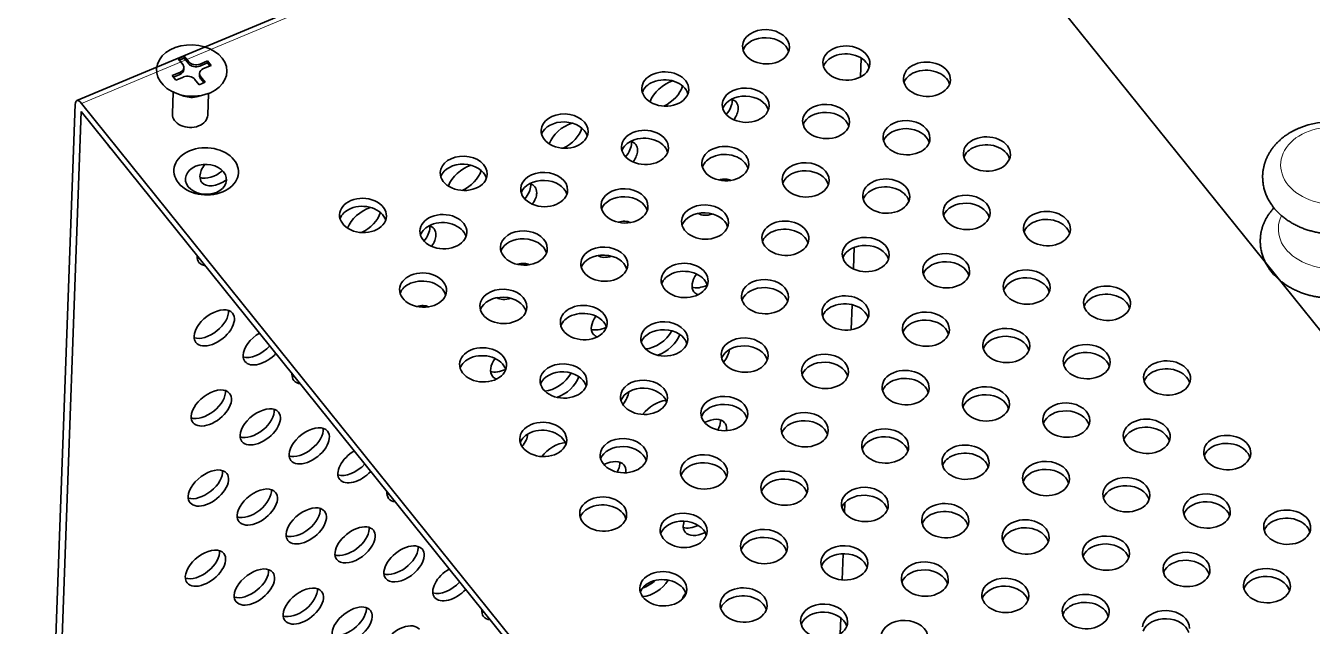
# Model space of a CAD drawing. Extents: x 23 to 417, y 3 to 294.
# Drawn here: x 331.34 to 353.27, y 132.03 to 142.27 of the extents above; entities that cross this region are included whole.
import ezdxf

# ---------------------------------------------------------------- set-up
doc = ezdxf.new("R2010")
doc.units = 0
doc.layers.get('0').update_dxf_attribs({"lineweight": 13})

# ---------------------------------------------------------------- blocks, each defined once
blk = doc.blocks.new('BLOCK4683')
at = {"color": 7, "lineweight": 35}
for p, q in [((-69.23, 88.45), (-1.91, 116.62)), ((88.59, 4.39), (-1.49, 116.38)), ((-69.36, 88.16), (-72.85, -7.4)), ((21.26, -23.78), (-68.82, 88.21)), ((-68.84, 87.53), (-72.34, -8.04)), ((21.24, -24.46), (-68.84, 87.53))]:
    blk.add_line(p, q, dxfattribs=at)
at = {"color": 7, "lineweight": 13}
blk.add_line((-68.82, 88.21), (-1.49, 116.38), dxfattribs=at)
at = {"color": 7, "lineweight": 35, "ltscale": 0.040296}
blk.add_line((-2.38, 92.07), (-2.44, 90.46), dxfattribs=at)
at = {"color": 7, "lineweight": 35, "ltscale": 0.045972}
blk.add_line((-2.97, 75.95), (-3.04, 74.11), dxfattribs=at)
at = {"color": 7, "lineweight": 35, "ltscale": 0.053218}
blk.add_line((-3.15, 71.05), (-3.23, 68.93), dxfattribs=at)
at = {"color": 7, "lineweight": 35, "ltscale": 0.021241}
blk.add_line((-3.77, 54.18), (-3.8, 53.33), dxfattribs=at)
at = {"color": 7, "lineweight": 35, "ltscale": 0.05575}
blk.add_line((-3.93, 49.83), (-4.01, 47.6), dxfattribs=at)
at = {"color": 7, "lineweight": 35, "ltscale": 0.035078}
blk.add_line((-4.13, 44.38), (-4.18, 42.98), dxfattribs=at)
at = {"color": 7, "lineweight": 35}
for centre, major_axis, ratio, start_param, end_param in [((-10.49, 93.04), (-2, 0.07), 0.730354, 3.141619, 6.283211), ((-10.52, 92.35), (-2, 0.07), 0.730354, 3.377737, 6.046737), ((-10.49, 93.04), (-2, 0.07), 0.730354, 0.000026, 2.13502), ((-10.49, 93.04), (-2, 0.07), 0.730354, 2.13502, 3.141619), ((-3.64, 91.65), (-2, 0.07), 0.730354, 5.276613, 6.283211), ((-3.66, 90.97), (-2, 0.07), 0.730354, 5.276613, 6.046737), ((-3.66, 90.97), (-2, 0.07), 0.730354, 3.377737, 5.276613), ((-3.64, 91.65), (-2, 0.07), 0.730354, 3.141619, 5.276613), ((-3.64, 91.65), (-2, 0.07), 0.730354, 0.000026, 3.141619), ((3.22, 90.27), (-2, 0.07), 0.730354, 5.276613, 6.283211), ((3.19, 89.58), (-2, 0.07), 0.730354, 3.377737, 5.276613), ((3.22, 90.27), (-2, 0.07), 0.730354, 3.141619, 5.276613), ((-19.08, 89.44), (-2, 0.07), 0.730354, 5.276613, 6.283211), ((-19.1, 88.76), (-2, 0.07), 0.730354, 5.276613, 6.046737), ((-18.74, 88.67), (-1.56, -1.25), 0.577196, 4.095265, 5.537234), ((-19.1, 88.76), (-2, 0.07), 0.730354, 3.377737, 5.276613), ((-19.08, 89.44), (-2, 0.07), 0.730354, 3.141619, 5.276613), ((3.22, 90.27), (-2, 0.07), 0.730354, 0.000026, 3.141619), ((3.19, 89.58), (-2, 0.07), 0.730354, 5.276613, 6.046737), ((-19.08, 89.44), (-2, 0.07), 0.730354, 0.000026, 3.141619), ((-19.26, 89.3), (-1.56, -1.25), 0.577196, 1.17021, 2.44893), ((-12.22, 88.06), (-2, 0.07), 0.730354, 3.141619, 6.283211), ((-12.25, 87.37), (-2, 0.07), 0.730354, 3.377737, 6.046737), ((-68.84, 87.53), (-0.386, 0.922), 0.365278, 0.000039, 0.668796), ((-68.84, 87.53), (-0.386, 0.922), 0.365278, 5.381185, 6.283224), ((-12.22, 88.06), (-2, 0.07), 0.730354, 0.000026, 2.13502), ((-15.09, 87.69), (-1.56, -1.25), 0.577196, 1.916315, 2.677834), ((-14.58, 87.05), (-1.56, -1.25), 0.577196, 3.141614, 3.565539), ((-15.09, 87.69), (-1.56, -1.25), 0.577196, 2.677834, 2.780461), ((-14.58, 87.05), (-1.56, -1.25), 0.577196, 2.03719, 2.677834), ((-14.58, 87.05), (-1.56, -1.25), 0.577196, 2.677834, 3.141614), ((-12.22, 88.06), (-2, 0.07), 0.730354, 2.13502, 3.141619), ((-5.37, 86.67), (-2, 0.07), 0.730354, 3.141619, 6.283211), ((-27.66, 85.85), (-2, 0.07), 0.730354, 3.141619, 6.283211), ((-27.69, 85.17), (-2, 0.07), 0.730354, 3.377737, 6.046737), ((-5.37, 86.67), (-2, 0.07), 0.730354, 0.000026, 2.13502), ((-5.4, 85.99), (-2, 0.07), 0.730354, 3.377737, 6.046737), ((1.48, 85.29), (-2, 0.07), 0.730354, 3.141619, 6.283211), ((-27.66, 85.85), (-2, 0.07), 0.730354, 0.000026, 2.13502), ((-27.33, 85.07), (-1.56, -1.25), 0.577196, 4.095265, 5.537234), ((-27.84, 85.71), (-1.56, -1.25), 0.577196, 1.17021, 2.44893), ((-27.66, 85.85), (-2, 0.07), 0.730354, 2.13502, 3.141619), ((-20.81, 84.46), (-2, 0.07), 0.730354, 5.276613, 6.283211), ((-20.81, 84.46), (-2, 0.07), 0.730354, 3.141619, 5.276613), ((-5.37, 86.67), (-2, 0.07), 0.730354, 2.13502, 3.141619), ((1.46, 84.6), (-2, 0.07), 0.730354, 3.377737, 6.046737), ((-65.11, 85.63), (-1.36, -1.1), 0.577196, 6.112128, 6.453941), ((-58.2, 82.42), (-2.75, 0.1), 0.730354, 5.276613, 11.559798), ((-20.81, 84.46), (-2, 0.07), 0.730354, 0.000026, 3.141619), ((-20.84, 83.78), (-2, 0.07), 0.730354, 5.276613, 6.046737), ((-23.67, 84.09), (-1.56, -1.25), 0.577196, 1.916315, 2.677834), ((-23.16, 83.46), (-1.56, -1.25), 0.577196, 3.141614, 3.565539), ((-23.67, 84.09), (-1.56, -1.25), 0.577196, 2.677834, 2.780461), ((-20.84, 83.78), (-2, 0.07), 0.730354, 3.377737, 5.276613), ((-23.16, 83.46), (-1.56, -1.25), 0.577196, 2.677834, 3.141614), ((-13.96, 83.08), (-2, 0.07), 0.730354, 3.141619, 5.276613), ((1.48, 85.29), (-2, 0.07), 0.730354, 0.000026, 2.13502), ((1.48, 85.29), (-2, 0.07), 0.730354, 2.13502, 3.141619), ((8.33, 83.9), (-2, 0.07), 0.730354, 5.276613, 6.283211), ((8.31, 83.22), (-2, 0.07), 0.730354, 5.276613, 6.046737), ((8.31, 83.22), (-2, 0.07), 0.730354, 3.377737, 5.276613), ((8.33, 83.9), (-2, 0.07), 0.730354, 3.141619, 5.276613), ((-36.25, 82.25), (-2, 0.07), 0.730354, 3.141619, 6.283211), ((-23.16, 83.46), (-1.56, -1.25), 0.577196, 2.03719, 2.677834), ((-13.96, 83.08), (-2, 0.07), 0.730354, 5.276613, 6.283211), ((-13.98, 82.4), (-2, 0.07), 0.730354, 5.276613, 6.046737), ((-13.98, 82.4), (-2, 0.07), 0.730354, 3.377737, 5.276613), ((8.33, 83.9), (-2, 0.07), 0.730354, 0.000026, 3.141619), ((-58.22, 81.74), (-1.75, 0.06), 0.730354, 5.276613, 11.559798), ((-57.01, 82.73), (-1.56, -1.25), 0.577196, 5.147773, 5.819427), ((-57.52, 83.37), (-1.56, -1.25), 0.577196, 0.36124, 1.567415), ((-36.25, 82.25), (-2, 0.07), 0.730354, 0.000026, 2.13502), ((-36.28, 81.57), (-2, 0.07), 0.730354, 3.377737, 6.046737), ((-35.92, 81.48), (-1.56, -1.25), 0.577196, 4.095265, 5.537234), ((-36.43, 82.11), (-1.56, -1.25), 0.577196, 1.17021, 2.44893), ((-29.4, 80.87), (-2, 0.07), 0.730354, 3.141619, 6.283211), ((-13.96, 83.08), (-2, 0.07), 0.730354, 0.000026, 3.141619), ((-7.11, 81.69), (-2, 0.07), 0.730354, 3.141619, 6.283211), ((-7.13, 81.01), (-2, 0.07), 0.730354, 3.377737, 6.046737), ((-57.01, 82.73), (-1.56, -1.25), 0.577196, 5.819427, 6.283207), ((-57.01, 82.73), (-1.56, -1.25), 0.577196, 0.000021, 1.453438), ((-36.25, 82.25), (-2, 0.07), 0.730354, 2.13502, 3.141619), ((-29.42, 80.19), (-2, 0.07), 0.730354, 3.377737, 6.046737), ((-32.26, 80.5), (-1.56, -1.25), 0.577196, 1.916315, 2.677834), ((-31.75, 79.86), (-1.56, -1.25), 0.577196, 3.141614, 3.565539), ((-32.26, 80.5), (-1.56, -1.25), 0.577196, 2.677834, 2.780461), ((-14.83, 80.22), (-1.56, -1.25), 0.577196, 3.3757, 4.093155), ((-15.34, 80.86), (-1.56, -1.25), 0.577196, 2.718017, 2.780461), ((-7.11, 81.69), (-2, 0.07), 0.730354, 0.000026, 2.13502), ((-7.11, 81.69), (-2, 0.07), 0.730354, 2.13502, 3.141619), ((-0.25, 80.31), (-2, 0.07), 0.730354, 5.276613, 6.283211), ((-0.28, 79.63), (-2, 0.07), 0.730354, 3.377737, 5.276613), ((-0.25, 80.31), (-2, 0.07), 0.730354, 3.141619, 5.276613), ((-44.84, 78.66), (-2, 0.07), 0.730354, 3.141619, 5.276613), ((-29.4, 80.87), (-2, 0.07), 0.730354, 0.000026, 2.13502), ((-31.75, 79.86), (-1.56, -1.25), 0.577196, 2.03719, 2.677834), ((-31.75, 79.86), (-1.56, -1.25), 0.577196, 2.677834, 3.141614), ((-29.4, 80.87), (-2, 0.07), 0.730354, 2.13502, 3.141619), ((-22.55, 79.48), (-2, 0.07), 0.730354, 3.141619, 6.283211), ((-22.57, 78.8), (-2, 0.07), 0.730354, 3.377737, 6.046737), ((-0.25, 80.31), (-2, 0.07), 0.730354, 0.000026, 3.141619), ((-0.28, 79.63), (-2, 0.07), 0.730354, 5.276613, 6.046737), ((6.6, 78.92), (-2, 0.07), 0.730354, 3.141619, 6.283211), ((-44.84, 78.66), (-2, 0.07), 0.730354, 5.276613, 6.283211), ((-44.86, 77.98), (-2, 0.07), 0.730354, 5.276613, 6.046737), ((-44.51, 77.88), (-1.56, -1.25), 0.577196, 4.095265, 5.537234), ((-44.86, 77.98), (-2, 0.07), 0.730354, 3.377737, 5.276613), ((-22.55, 79.48), (-2, 0.07), 0.730354, 0.000026, 2.13502), ((-22.55, 79.48), (-2, 0.07), 0.730354, 2.13502, 3.141619), ((-15.69, 78.1), (-2, 0.07), 0.730354, 3.141619, 6.283211), ((6.6, 78.92), (-2, 0.07), 0.730354, 0.000026, 2.13502), ((6.57, 78.24), (-2, 0.07), 0.730354, 3.377737, 6.046737), ((13.45, 77.54), (-2, 0.07), 0.730354, 3.141619, 5.276613), ((-44.84, 78.66), (-2, 0.07), 0.730354, 0.000026, 3.141619), ((-45.02, 78.52), (-1.56, -1.25), 0.577196, 1.17021, 2.44893), ((-37.99, 77.28), (-2, 0.07), 0.730354, 5.276613, 6.283211), ((-38.01, 76.59), (-2, 0.07), 0.730354, 5.276613, 6.046737), ((-38.01, 76.59), (-2, 0.07), 0.730354, 3.377737, 5.276613), ((-37.99, 77.28), (-2, 0.07), 0.730354, 3.141619, 5.276613), ((-23.41, 76.63), (-1.56, -1.25), 0.577196, 3.3757, 4.093155), ((-23.92, 77.27), (-1.56, -1.25), 0.577196, 2.718017, 2.780461), ((-15.69, 78.1), (-2, 0.07), 0.730354, 0.000026, 2.13502), ((-15.72, 77.42), (-2, 0.07), 0.730354, 3.377737, 6.046737), ((-14.83, 80.22), (-1.56, -1.25), 0.577196, 0.167499, 0.99623), ((-15.69, 78.1), (-2, 0.07), 0.730354, 2.13502, 3.141619), ((-8.84, 76.72), (-2, 0.07), 0.730354, 5.276613, 6.283211), ((-8.84, 76.72), (-2, 0.07), 0.730354, 3.141619, 5.276613), ((6.6, 78.92), (-2, 0.07), 0.730354, 2.13502, 3.141619), ((13.45, 77.54), (-2, 0.07), 0.730354, 5.276613, 6.283211), ((13.43, 76.86), (-2, 0.07), 0.730354, 5.276613, 6.046737), ((13.43, 76.86), (-2, 0.07), 0.730354, 3.377737, 5.276613), ((-37.99, 77.28), (-2, 0.07), 0.730354, 0.000026, 3.141619), ((-40.85, 76.9), (-1.56, -1.25), 0.577196, 1.916315, 2.677834), ((-40.34, 76.27), (-1.56, -1.25), 0.577196, 3.141614, 3.565539), ((-40.85, 76.9), (-1.56, -1.25), 0.577196, 2.677834, 2.780461), ((-40.34, 76.27), (-1.56, -1.25), 0.577196, 2.03719, 2.677834), ((-40.34, 76.27), (-1.56, -1.25), 0.577196, 2.677834, 3.141614), ((-31.13, 75.89), (-2, 0.07), 0.730354, 3.141619, 6.283211), ((-8.84, 76.72), (-2, 0.07), 0.730354, 0.000026, 3.141619), ((-8.87, 76.03), (-2, 0.07), 0.730354, 5.276613, 6.046737), ((-8.87, 76.03), (-2, 0.07), 0.730354, 3.377737, 5.276613), ((-1.99, 75.33), (-2, 0.07), 0.730354, 3.141619, 6.283211), ((13.45, 77.54), (-2, 0.07), 0.730354, 0.000026, 3.141619), ((-31.13, 75.89), (-2, 0.07), 0.730354, 0.000026, 2.13502), ((-31.16, 75.21), (-2, 0.07), 0.730354, 3.377737, 6.046737), ((-31.13, 75.89), (-2, 0.07), 0.730354, 2.13502, 3.141619), ((-24.28, 74.51), (-2, 0.07), 0.730354, 3.141619, 6.283211), ((-2.01, 74.65), (-2, 0.07), 0.730354, 3.377737, 6.046737), ((-57.26, 75.91), (-1.56, -1.25), 0.577196, 5.819427, 6.283207), ((-57.26, 75.91), (-1.56, -1.25), 0.577196, 5.77017, 5.819427), ((-57.77, 76.54), (-1.56, -1.25), 0.577196, 0.36124, 0.513366), ((-57.26, 75.91), (-1.56, -1.25), 0.577196, 0.000021, 0.513366), ((-32, 73.04), (-1.56, -1.25), 0.577196, 3.3757, 4.093155), ((-24.28, 74.51), (-2, 0.07), 0.730354, 0.000026, 2.13502), ((-24.31, 73.82), (-2, 0.07), 0.730354, 3.377737, 6.046737), ((-23.41, 76.63), (-1.56, -1.25), 0.577196, 0.167499, 0.99623), ((-17.43, 73.12), (-2, 0.07), 0.730354, 3.141619, 5.276613), ((-1.99, 75.33), (-2, 0.07), 0.730354, 0.000026, 2.13502), ((-1.99, 75.33), (-2, 0.07), 0.730354, 2.13502, 3.141619), ((4.86, 73.95), (-2, 0.07), 0.730354, 3.141619, 6.283211), ((4.84, 73.26), (-2, 0.07), 0.730354, 3.377737, 6.046737), ((-39.72, 72.3), (-2, 0.07), 0.730354, 5.276613, 6.283211), ((-39.72, 72.3), (-2, 0.07), 0.730354, 3.141619, 5.276613), ((-32.51, 73.67), (-1.56, -1.25), 0.577196, 2.718017, 2.780461), ((-24.28, 74.51), (-2, 0.07), 0.730354, 2.13502, 3.141619), ((-17.43, 73.12), (-2, 0.07), 0.730354, 5.276613, 6.283211), ((-17.45, 72.44), (-2, 0.07), 0.730354, 5.276613, 6.046737), ((-17.45, 72.44), (-2, 0.07), 0.730354, 3.377737, 5.276613), ((-15.08, 73.4), (-1.56, -1.25), 0.577196, 5.160735, 6.283207), ((4.86, 73.95), (-2, 0.07), 0.730354, 0.000026, 2.13502), ((4.86, 73.95), (-2, 0.07), 0.730354, 2.13502, 3.141619), ((11.72, 72.56), (-2, 0.07), 0.730354, 3.141619, 6.283211), ((-39.72, 72.3), (-2, 0.07), 0.730354, 0.000026, 3.141619), ((-39.75, 71.61), (-2, 0.07), 0.730354, 5.276613, 6.046737), ((-39.75, 71.61), (-2, 0.07), 0.730354, 3.377737, 5.276613), ((-32.87, 70.91), (-2, 0.07), 0.730354, 3.141619, 6.283211), ((-17.43, 73.12), (-2, 0.07), 0.730354, 0.000026, 3.141619), ((-15.59, 74.03), (-1.56, -1.25), 0.577196, 0.36124, 1.184763), ((-10.58, 71.74), (-2, 0.07), 0.730354, 3.141619, 6.283211), ((-10.6, 71.05), (-2, 0.07), 0.730354, 3.377737, 6.046737), ((11.72, 72.56), (-2, 0.07), 0.730354, 0.000026, 2.13502), ((11.69, 71.88), (-2, 0.07), 0.730354, 3.377737, 6.046737), ((11.72, 72.56), (-2, 0.07), 0.730354, 2.13502, 3.141619), ((18.57, 71.18), (-2, 0.07), 0.730354, 5.276613, 6.283211), ((18.57, 71.18), (-2, 0.07), 0.730354, 3.141619, 5.276613), ((-32.89, 70.23), (-2, 0.07), 0.730354, 3.377737, 6.046737), ((-32, 73.04), (-1.56, -1.25), 0.577196, 0.167499, 0.99623), ((-15.08, 73.4), (-1.56, -1.25), 0.577196, 0.000021, 0.361326), ((-10.58, 71.74), (-2, 0.07), 0.730354, 0.000026, 2.13502), ((-10.58, 71.74), (-2, 0.07), 0.730354, 2.13502, 3.141619), ((-3.72, 70.35), (-2, 0.07), 0.730354, 5.276613, 6.283211), ((-3.72, 70.35), (-2, 0.07), 0.730354, 3.141619, 5.276613), ((18.54, 70.49), (-2, 0.07), 0.730354, 5.276613, 6.046737), ((18.54, 70.49), (-2, 0.07), 0.730354, 3.377737, 5.276613), ((-57.51, 69.08), (-1.56, -1.25), 0.577196, 3.141614, 5.819427), ((-58.02, 69.72), (-1.56, -1.25), 0.577196, 0.36124, 2.780461), ((-57.51, 69.08), (-1.56, -1.25), 0.577196, 0.000021, 3.141614), ((-40.59, 69.44), (-1.56, -1.25), 0.577196, 3.3757, 4.093155), ((-41.1, 70.08), (-1.56, -1.25), 0.577196, 2.718017, 2.780461), ((-32.87, 70.91), (-2, 0.07), 0.730354, 0.000026, 2.13502), ((-32.87, 70.91), (-2, 0.07), 0.730354, 2.13502, 3.141619), ((-26.02, 69.53), (-2, 0.07), 0.730354, 5.276613, 6.283211), ((-26.04, 68.85), (-2, 0.07), 0.730354, 3.377737, 5.276613), ((-26.02, 69.53), (-2, 0.07), 0.730354, 3.141619, 5.276613), ((-3.72, 70.35), (-2, 0.07), 0.730354, 0.000026, 3.141619), ((-3.75, 69.67), (-2, 0.07), 0.730354, 5.276613, 6.046737), ((-3.75, 69.67), (-2, 0.07), 0.730354, 3.377737, 5.276613), ((3.13, 68.97), (-2, 0.07), 0.730354, 3.141619, 6.283211), ((18.57, 71.18), (-2, 0.07), 0.730354, 0.000026, 3.141619), ((-26.02, 69.53), (-2, 0.07), 0.730354, 0.000026, 3.141619), ((-26.04, 68.85), (-2, 0.07), 0.730354, 5.276613, 6.046737), ((-23.66, 69.8), (-1.56, -1.25), 0.577196, 5.160735, 6.283207), ((-24.17, 70.44), (-1.56, -1.25), 0.577196, 0.36124, 1.184763), ((-19.16, 68.14), (-2, 0.07), 0.730354, 3.141619, 6.283211), ((3.1, 68.28), (-2, 0.07), 0.730354, 3.377737, 6.046737), ((9.98, 67.58), (-2, 0.07), 0.730354, 3.141619, 6.283211), ((-57.51, 69.08), (-1.56, -1.25), 0.577196, 5.819427, 6.283207), ((-53.34, 67.46), (-1.56, -1.25), 0.577196, 4.461669, 5.819427), ((-23.66, 69.8), (-1.56, -1.25), 0.577196, 0.000021, 0.361326), ((-19.16, 68.14), (-2, 0.07), 0.730354, 0.000026, 2.13502), ((-19.19, 67.46), (-2, 0.07), 0.730354, 3.377737, 6.046737), ((-20.01, 68.82), (-1.56, -1.25), 0.577196, 0.686886, 2.193177), ((-19.49, 68.19), (-1.56, -1.25), 0.577196, 0.997372, 2.41278), ((-19.16, 68.14), (-2, 0.07), 0.730354, 2.13502, 3.141619), ((-12.31, 66.76), (-2, 0.07), 0.730354, 3.141619, 6.283211), ((3.13, 68.97), (-2, 0.07), 0.730354, 0.000026, 2.13502), ((3.13, 68.97), (-2, 0.07), 0.730354, 2.13502, 3.141619), ((9.96, 66.9), (-2, 0.07), 0.730354, 3.377737, 6.046737), ((-53.86, 68.1), (-1.56, -1.25), 0.577196, 0.36124, 1.821333), ((-53.34, 67.46), (-1.56, -1.25), 0.577196, 0.000021, 1.821333), ((-34.6, 65.93), (-2, 0.07), 0.730354, 5.276613, 6.283211), ((-34.6, 65.93), (-2, 0.07), 0.730354, 3.141619, 5.276613), ((-12.34, 66.08), (-2, 0.07), 0.730354, 3.377737, 6.046737), ((-15.33, 66.57), (-1.56, -1.25), 0.577196, 1.920425, 2.628281), ((9.98, 67.58), (-2, 0.07), 0.730354, 0.000026, 2.13502), ((9.98, 67.58), (-2, 0.07), 0.730354, 2.13502, 3.141619), ((16.84, 66.2), (-2, 0.07), 0.730354, 3.141619, 6.283211), ((16.81, 65.52), (-2, 0.07), 0.730354, 3.377737, 6.046737), ((-53.34, 67.46), (-1.56, -1.25), 0.577196, 5.819427, 6.283207), ((-34.6, 65.93), (-2, 0.07), 0.730354, 0.000026, 3.141619), ((-34.63, 65.25), (-2, 0.07), 0.730354, 5.276613, 6.046737), ((-34.63, 65.25), (-2, 0.07), 0.730354, 3.377737, 5.276613), ((-32.25, 66.21), (-1.56, -1.25), 0.577196, 5.160735, 6.283207), ((-27.75, 64.55), (-2, 0.07), 0.730354, 3.141619, 6.283211), ((-12.31, 66.76), (-2, 0.07), 0.730354, 0.000026, 2.13502), ((-12.31, 66.76), (-2, 0.07), 0.730354, 2.13502, 3.141619), ((-5.46, 65.37), (-2, 0.07), 0.730354, 3.141619, 6.283211), ((-5.48, 64.69), (-2, 0.07), 0.730354, 3.377737, 6.046737), ((16.84, 66.2), (-2, 0.07), 0.730354, 0.000026, 2.13502), ((16.84, 66.2), (-2, 0.07), 0.730354, 2.13502, 3.141619), ((23.69, 64.81), (-2, 0.07), 0.730354, 5.276613, 6.283211), ((23.69, 64.81), (-2, 0.07), 0.730354, 3.141619, 5.276613), ((-49.17, 65.85), (-1.56, -1.25), 0.577196, 5.819427, 6.283207), ((-49.17, 65.85), (-1.56, -1.25), 0.577196, 5.767662, 5.819427), ((-49.69, 66.48), (-1.56, -1.25), 0.577196, 0.36124, 0.515997), ((-32.76, 66.85), (-1.56, -1.25), 0.577196, 0.36124, 1.184763), ((-32.25, 66.21), (-1.56, -1.25), 0.577196, 0.000021, 0.361326), ((-27.78, 63.87), (-2, 0.07), 0.730354, 3.377737, 6.046737), ((-28.59, 65.23), (-1.56, -1.25), 0.577196, 0.686886, 2.193177), ((-28.08, 64.59), (-1.56, -1.25), 0.577196, 0.997372, 2.41278), ((-20.9, 63.16), (-2, 0.07), 0.730354, 3.141619, 6.283211), ((-5.46, 65.37), (-2, 0.07), 0.730354, 0.000026, 2.13502), ((-5.46, 65.37), (-2, 0.07), 0.730354, 2.13502, 3.141619), ((1.4, 63.99), (-2, 0.07), 0.730354, 5.276613, 6.283211), ((1.37, 63.31), (-2, 0.07), 0.730354, 3.377737, 5.276613), ((1.4, 63.99), (-2, 0.07), 0.730354, 3.141619, 5.276613), ((23.69, 64.81), (-2, 0.07), 0.730354, 0.000026, 3.141619), ((23.66, 64.13), (-2, 0.07), 0.730354, 5.276613, 6.046737), ((23.66, 64.13), (-2, 0.07), 0.730354, 3.377737, 5.276613), ((-57.76, 62.25), (-1.56, -1.25), 0.577196, 3.141614, 5.819427), ((-58.27, 62.89), (-1.56, -1.25), 0.577196, 0.36124, 2.780461), ((-49.17, 65.85), (-1.56, -1.25), 0.577196, 0.000021, 0.515997), ((-27.75, 64.55), (-2, 0.07), 0.730354, 0.000026, 2.13502), ((-27.75, 64.55), (-2, 0.07), 0.730354, 2.13502, 3.141619), ((-20.92, 62.48), (-2, 0.07), 0.730354, 3.377737, 6.046737), ((-23.91, 62.98), (-1.56, -1.25), 0.577196, 1.920425, 2.628281), ((1.4, 63.99), (-2, 0.07), 0.730354, 0.000026, 3.141619), ((1.37, 63.31), (-2, 0.07), 0.730354, 5.276613, 6.046737), ((8.25, 62.6), (-2, 0.07), 0.730354, 3.141619, 6.283211), ((-57.76, 62.25), (-1.56, -1.25), 0.577196, 0.000021, 3.141614), ((-20.9, 63.16), (-2, 0.07), 0.730354, 0.000026, 2.13502), ((-19.74, 61.36), (-1.56, -1.25), 0.577196, 3.842844, 5.108304), ((-20.9, 63.16), (-2, 0.07), 0.730354, 2.13502, 3.141619), ((-14.04, 61.78), (-2, 0.07), 0.730354, 3.141619, 6.283211), ((-14.07, 61.1), (-2, 0.07), 0.730354, 3.377737, 6.046737), ((8.25, 62.6), (-2, 0.07), 0.730354, 0.000026, 2.13502), ((8.22, 61.92), (-2, 0.07), 0.730354, 3.377737, 6.046737), ((8.25, 62.6), (-2, 0.07), 0.730354, 2.13502, 3.141619), ((15.1, 61.22), (-2, 0.07), 0.730354, 3.141619, 6.283211), ((-57.76, 62.25), (-1.56, -1.25), 0.577196, 5.819427, 6.283207), ((-53.59, 60.64), (-1.56, -1.25), 0.577196, 3.141614, 5.819427), ((-54.11, 61.27), (-1.56, -1.25), 0.577196, 0.36124, 2.780461), ((-53.59, 60.64), (-1.56, -1.25), 0.577196, 0.000021, 3.141614), ((-14.04, 61.78), (-2, 0.07), 0.730354, 0.000026, 2.13502), ((-14.04, 61.78), (-2, 0.07), 0.730354, 2.13502, 3.141619), ((-7.19, 60.4), (-2, 0.07), 0.730354, 3.141619, 6.283211), ((15.08, 60.54), (-2, 0.07), 0.730354, 3.377737, 6.046737), ((-49.42, 59.02), (-1.56, -1.25), 0.577196, 3.141614, 5.819427), ((-49.94, 59.66), (-1.56, -1.25), 0.577196, 0.36124, 2.780461), ((-29.48, 59.57), (-2, 0.07), 0.730354, 5.276613, 6.283211), ((-29.51, 58.89), (-2, 0.07), 0.730354, 3.377737, 5.276613), ((-29.48, 59.57), (-2, 0.07), 0.730354, 3.141619, 5.276613), ((-15.58, 59.75), (-1.56, -1.25), 0.577196, 3.141614, 4.365527), ((-16.09, 60.38), (-1.56, -1.25), 0.577196, 2.194414, 2.677834), ((-16.09, 60.38), (-1.56, -1.25), 0.577196, 2.677834, 2.780461), ((-15.58, 59.75), (-1.56, -1.25), 0.577196, 2.677834, 3.141614), ((-15.58, 59.75), (-1.56, -1.25), 0.577196, 2.576047, 2.677834), ((-7.19, 60.4), (-2, 0.07), 0.730354, 0.000026, 2.13502), ((-7.22, 59.71), (-2, 0.07), 0.730354, 3.377737, 6.046737), ((-7.19, 60.4), (-2, 0.07), 0.730354, 2.13502, 3.141619), ((-0.34, 59.01), (-2, 0.07), 0.730354, 3.141619, 6.283211), ((15.1, 61.22), (-2, 0.07), 0.730354, 0.000026, 2.13502), ((15.1, 61.22), (-2, 0.07), 0.730354, 2.13502, 3.141619), ((21.95, 59.84), (-2, 0.07), 0.730354, 5.276613, 6.283211), ((21.93, 59.15), (-2, 0.07), 0.730354, 5.276613, 6.046737), ((21.93, 59.15), (-2, 0.07), 0.730354, 3.377737, 5.276613), ((21.95, 59.84), (-2, 0.07), 0.730354, 3.141619, 5.276613), ((-53.59, 60.64), (-1.56, -1.25), 0.577196, 5.819427, 6.283207), ((-49.42, 59.02), (-1.56, -1.25), 0.577196, 0.000021, 3.141614), ((-29.48, 59.57), (-2, 0.07), 0.730354, 0.000026, 3.141619), ((-29.51, 58.89), (-2, 0.07), 0.730354, 5.276613, 6.046737), ((-32.5, 59.38), (-1.56, -1.25), 0.577196, 1.920425, 2.628281), ((-28.33, 57.77), (-1.56, -1.25), 0.577196, 3.842844, 5.108304), ((-22.63, 58.19), (-2, 0.07), 0.730354, 3.141619, 6.283211), ((-0.36, 58.33), (-2, 0.07), 0.730354, 3.377737, 6.046737), ((21.95, 59.84), (-2, 0.07), 0.730354, 0.000026, 3.141619), ((28.81, 58.45), (-2, 0.07), 0.730354, 5.276613, 6.283211), ((28.78, 57.77), (-2, 0.07), 0.730354, 3.377737, 5.276613), ((28.81, 58.45), (-2, 0.07), 0.730354, 3.141619, 5.276613), ((-49.42, 59.02), (-1.56, -1.25), 0.577196, 5.819427, 6.283207), ((-45.26, 57.41), (-1.56, -1.25), 0.577196, 4.460406, 6.283207), ((-22.63, 58.19), (-2, 0.07), 0.730354, 0.000026, 2.13502), ((-22.66, 57.5), (-2, 0.07), 0.730354, 3.377737, 6.046737), ((-22.63, 58.19), (-2, 0.07), 0.730354, 2.13502, 3.141619), ((-15.78, 56.8), (-2, 0.07), 0.730354, 3.141619, 6.283211), ((-0.34, 59.01), (-2, 0.07), 0.730354, 0.000026, 2.13502), ((-0.34, 59.01), (-2, 0.07), 0.730354, 2.13502, 3.141619), ((6.51, 57.63), (-2, 0.07), 0.730354, 5.276613, 6.283211), ((6.49, 56.94), (-2, 0.07), 0.730354, 5.276613, 6.046737), ((6.49, 56.94), (-2, 0.07), 0.730354, 3.377737, 5.276613), ((6.51, 57.63), (-2, 0.07), 0.730354, 3.141619, 5.276613), ((28.81, 58.45), (-2, 0.07), 0.730354, 0.000026, 3.141619), ((28.78, 57.77), (-2, 0.07), 0.730354, 5.276613, 6.046737), ((-58.01, 55.43), (-1.56, -1.25), 0.577196, 3.141614, 5.819427), ((-45.77, 58.04), (-1.56, -1.25), 0.577196, 0.36124, 1.822617), ((-24.16, 56.15), (-1.56, -1.25), 0.577196, 3.141614, 4.365527), ((-24.67, 56.79), (-1.56, -1.25), 0.577196, 2.194414, 2.677834), ((-24.67, 56.79), (-1.56, -1.25), 0.577196, 2.677834, 2.780461), ((-24.16, 56.15), (-1.56, -1.25), 0.577196, 2.677834, 3.141614), ((-15.8, 56.12), (-2, 0.07), 0.730354, 3.377737, 6.046737), ((6.51, 57.63), (-2, 0.07), 0.730354, 0.000026, 3.141619), ((13.37, 56.24), (-2, 0.07), 0.730354, 3.141619, 6.283211), ((13.34, 55.56), (-2, 0.07), 0.730354, 3.377737, 6.046737), ((-58.52, 56.06), (-1.56, -1.25), 0.577196, 0.36124, 2.780461), ((-58.01, 55.43), (-1.56, -1.25), 0.577196, 0.000021, 3.141614), ((-45.26, 57.41), (-1.56, -1.25), 0.577196, 0.000021, 1.822617), ((-24.16, 56.15), (-1.56, -1.25), 0.577196, 2.576047, 2.677834), ((-15.78, 56.8), (-2, 0.07), 0.730354, 0.000026, 2.13502), ((-15.78, 56.8), (-2, 0.07), 0.730354, 2.13502, 3.141619), ((-8.93, 55.42), (-2, 0.07), 0.730354, 3.141619, 6.283211), ((-8.95, 54.73), (-2, 0.07), 0.730354, 3.377737, 6.046737), ((13.37, 56.24), (-2, 0.07), 0.730354, 0.000026, 2.13502), ((13.37, 56.24), (-2, 0.07), 0.730354, 2.13502, 3.141619), ((20.22, 54.86), (-2, 0.07), 0.730354, 3.141619, 6.283211), ((-53.84, 53.81), (-1.56, -1.25), 0.577196, 3.141614, 5.819427), ((-54.36, 54.45), (-1.56, -1.25), 0.577196, 0.36124, 2.780461), ((-53.84, 53.81), (-1.56, -1.25), 0.577196, 0.000021, 3.141614), ((-41.09, 55.79), (-1.56, -1.25), 0.577196, 5.765163, 6.283207), ((-41.6, 56.43), (-1.56, -1.25), 0.577196, 0.36124, 0.518553), ((-8.93, 55.42), (-2, 0.07), 0.730354, 0.000026, 2.13502), ((-8.93, 55.42), (-2, 0.07), 0.730354, 2.13502, 3.141619), ((-2.07, 54.03), (-2, 0.07), 0.730354, 3.141619, 6.283211), ((-2.1, 53.35), (-2, 0.07), 0.730354, 3.377737, 6.046737), ((20.22, 54.86), (-2, 0.07), 0.730354, 0.000026, 2.13502), ((20.19, 54.17), (-2, 0.07), 0.730354, 3.377737, 6.046737), ((27.07, 53.47), (-2, 0.07), 0.730354, 3.141619, 6.283211), ((-58.01, 55.43), (-1.56, -1.25), 0.577196, 5.819427, 6.283207), ((-49.67, 52.2), (-1.56, -1.25), 0.577196, 3.141614, 5.819427), ((-41.09, 55.79), (-1.56, -1.25), 0.577196, 0.000021, 0.518553), ((-24.37, 53.21), (-2, 0.07), 0.730354, 5.276613, 6.283211), ((-24.39, 52.53), (-2, 0.07), 0.730354, 5.276613, 6.046737), ((-24.39, 52.53), (-2, 0.07), 0.730354, 3.377737, 5.276613), ((-24.37, 53.21), (-2, 0.07), 0.730354, 3.141619, 5.276613), ((-2.07, 54.03), (-2, 0.07), 0.730354, 0.000026, 2.13502), ((-2.07, 54.03), (-2, 0.07), 0.730354, 2.13502, 3.141619), ((4.78, 52.65), (-2, 0.07), 0.730354, 5.276613, 6.283211), ((4.78, 52.65), (-2, 0.07), 0.730354, 3.141619, 5.276613), ((20.22, 54.86), (-2, 0.07), 0.730354, 2.13502, 3.141619), ((27.05, 52.79), (-2, 0.07), 0.730354, 3.377737, 6.046737), ((-53.84, 53.81), (-1.56, -1.25), 0.577196, 5.819427, 6.283207), ((-50.19, 52.83), (-1.56, -1.25), 0.577196, 0.36124, 2.780461), ((-49.67, 52.2), (-1.56, -1.25), 0.577196, 0.000021, 3.141614), ((-24.37, 53.21), (-2, 0.07), 0.730354, 0.000026, 3.141619), ((-17.51, 51.82), (-2, 0.07), 0.730354, 3.141619, 6.283211), ((-17.54, 51.14), (-2, 0.07), 0.730354, 3.377737, 6.046737), ((4.78, 52.65), (-2, 0.07), 0.730354, 0.000026, 3.141619), ((4.75, 51.97), (-2, 0.07), 0.730354, 5.276613, 6.046737), ((4.75, 51.97), (-2, 0.07), 0.730354, 3.377737, 5.276613), ((11.63, 51.26), (-2, 0.07), 0.730354, 3.141619, 5.276613), ((27.07, 53.47), (-2, 0.07), 0.730354, 0.000026, 2.13502), ((27.07, 53.47), (-2, 0.07), 0.730354, 2.13502, 3.141619), ((33.92, 52.09), (-2, 0.07), 0.730354, 5.276613, 6.283211), ((33.9, 51.4), (-2, 0.07), 0.730354, 5.276613, 6.046737), ((33.9, 51.4), (-2, 0.07), 0.730354, 3.377737, 5.276613), ((33.92, 52.09), (-2, 0.07), 0.730354, 3.141619, 5.276613), ((-45.51, 50.58), (-1.56, -1.25), 0.577196, 3.141614, 6.283207), ((-46.02, 51.22), (-1.56, -1.25), 0.577196, 0.36124, 2.677834), ((-46.02, 51.22), (-1.56, -1.25), 0.577196, 2.677834, 2.780461), ((-45.51, 50.58), (-1.56, -1.25), 0.577196, 2.677834, 3.141614), ((-17.51, 51.82), (-2, 0.07), 0.730354, 0.000026, 2.13502), ((-15.83, 52.92), (-1.56, -1.25), 0.577196, 5.543493, 6.283207), ((-16.34, 53.56), (-1.56, -1.25), 0.577196, 0.36124, 1.178268), ((-15.83, 52.92), (-1.56, -1.25), 0.577196, 0.000021, 1.22141), ((-17.51, 51.82), (-2, 0.07), 0.730354, 2.13502, 3.141619), ((-10.66, 50.44), (-2, 0.07), 0.730354, 3.141619, 6.283211), ((11.63, 51.26), (-2, 0.07), 0.730354, 5.276613, 6.283211), ((11.61, 50.58), (-2, 0.07), 0.730354, 5.276613, 6.046737), ((11.61, 50.58), (-2, 0.07), 0.730354, 3.377737, 5.276613), ((33.92, 52.09), (-2, 0.07), 0.730354, 0.000026, 3.141619), ((-49.67, 52.2), (-1.56, -1.25), 0.577196, 5.819427, 6.283207), ((-45.51, 50.58), (-1.56, -1.25), 0.577196, 0.000021, 2.677834), ((-41.34, 48.96), (-1.56, -1.25), 0.577196, 3.141614, 6.283207), ((-41.85, 49.6), (-1.56, -1.25), 0.577196, 2.677834, 2.780461), ((-10.66, 50.44), (-2, 0.07), 0.730354, 0.000026, 2.13502), ((-10.69, 49.76), (-2, 0.07), 0.730354, 3.377737, 6.046737), ((-3.81, 49.05), (-2, 0.07), 0.730354, 3.141619, 6.283211), ((11.63, 51.26), (-2, 0.07), 0.730354, 0.000026, 3.141619), ((18.48, 49.88), (-2, 0.07), 0.730354, 3.141619, 6.283211), ((18.46, 49.2), (-2, 0.07), 0.730354, 3.377737, 6.046737), ((-58.26, 48.6), (-1.56, -1.25), 0.577196, 3.141614, 5.819427), ((-58.77, 49.24), (-1.56, -1.25), 0.577196, 0.36124, 2.780461), ((-58.26, 48.6), (-1.56, -1.25), 0.577196, 0.000021, 3.141614), ((-41.85, 49.6), (-1.56, -1.25), 0.577196, 0.36124, 2.677834), ((-41.34, 48.96), (-1.56, -1.25), 0.577196, 0.000021, 2.677834), ((-41.34, 48.96), (-1.56, -1.25), 0.577196, 2.677834, 3.141614), ((-10.66, 50.44), (-2, 0.07), 0.730354, 2.13502, 3.141619), ((-3.83, 48.37), (-2, 0.07), 0.730354, 3.377737, 6.046737), ((18.48, 49.88), (-2, 0.07), 0.730354, 0.000026, 2.13502), ((18.48, 49.88), (-2, 0.07), 0.730354, 2.13502, 3.141619), ((25.34, 48.49), (-2, 0.07), 0.730354, 3.141619, 6.283211), ((-54.09, 46.99), (-1.56, -1.25), 0.577196, 3.141614, 5.819427), ((-54.6, 47.62), (-1.56, -1.25), 0.577196, 0.36124, 2.780461), ((-37.17, 47.35), (-1.56, -1.25), 0.577196, 4.459143, 6.283207), ((-19.25, 46.84), (-2, 0.07), 0.730354, 3.141619, 5.276613), ((-3.81, 49.05), (-2, 0.07), 0.730354, 0.000026, 2.13502), ((-3.81, 49.05), (-2, 0.07), 0.730354, 2.13502, 3.141619), ((3.04, 47.67), (-2, 0.07), 0.730354, 3.141619, 6.283211), ((3.02, 46.99), (-2, 0.07), 0.730354, 3.377737, 6.046737), ((25.34, 48.49), (-2, 0.07), 0.730354, 0.000026, 2.13502), ((25.31, 47.81), (-2, 0.07), 0.730354, 3.377737, 6.046737), ((25.34, 48.49), (-2, 0.07), 0.730354, 2.13502, 3.141619), ((32.19, 47.11), (-2, 0.07), 0.730354, 3.141619, 6.283211), ((-58.26, 48.6), (-1.56, -1.25), 0.577196, 5.819427, 6.283207), ((-54.09, 46.99), (-1.56, -1.25), 0.577196, 0.000021, 3.141614), ((-37.68, 47.98), (-1.56, -1.25), 0.577196, 0.36124, 1.823901), ((-19.25, 46.84), (-2, 0.07), 0.730354, 5.276613, 6.283211), ((-19.27, 46.16), (-2, 0.07), 0.730354, 5.276613, 6.046737), ((-20.76, 48.35), (-1.56, -1.25), 0.577196, 0.979633, 1.660061), ((-20.24, 47.71), (-1.56, -1.25), 0.577196, 0.680502, 2.108401), ((-19.27, 46.16), (-2, 0.07), 0.730354, 3.377737, 5.276613), ((3.04, 47.67), (-2, 0.07), 0.730354, 0.000026, 2.13502), ((3.04, 47.67), (-2, 0.07), 0.730354, 2.13502, 3.141619), ((9.9, 46.28), (-2, 0.07), 0.730354, 3.141619, 6.283211), ((32.19, 47.11), (-2, 0.07), 0.730354, 0.000026, 2.13502), ((32.16, 46.43), (-2, 0.07), 0.730354, 3.377737, 6.046737), ((-54.09, 46.99), (-1.56, -1.25), 0.577196, 5.819427, 6.283207), ((-49.92, 45.37), (-1.56, -1.25), 0.577196, 3.141614, 5.819427), ((-50.44, 46.01), (-1.56, -1.25), 0.577196, 0.36124, 2.780461), ((-49.92, 45.37), (-1.56, -1.25), 0.577196, 0.000021, 3.141614), ((-37.17, 47.35), (-1.56, -1.25), 0.577196, 0.000021, 1.823901), ((-19.25, 46.84), (-2, 0.07), 0.730354, 0.000026, 3.141619), ((-16.08, 46.09), (-1.56, -1.25), 0.577196, 5.094005, 5.432568), ((-12.4, 45.46), (-2, 0.07), 0.730354, 5.276613, 6.283211), ((-12.42, 44.78), (-2, 0.07), 0.730354, 5.276613, 6.046737), ((-12.42, 44.78), (-2, 0.07), 0.730354, 3.377737, 5.276613), ((-12.4, 45.46), (-2, 0.07), 0.730354, 3.141619, 5.276613), ((9.9, 46.28), (-2, 0.07), 0.730354, 0.000026, 2.13502), ((9.87, 45.6), (-2, 0.07), 0.730354, 3.377737, 6.046737), ((9.9, 46.28), (-2, 0.07), 0.730354, 2.13502, 3.141619), ((16.75, 44.9), (-2, 0.07), 0.730354, 5.276613, 6.283211), ((16.75, 44.9), (-2, 0.07), 0.730354, 3.141619, 5.276613), ((32.19, 47.11), (-2, 0.07), 0.730354, 2.13502, 3.141619), ((-45.76, 43.75), (-1.56, -1.25), 0.577196, 3.141614, 6.283207), ((-46.27, 44.39), (-1.56, -1.25), 0.577196, 0.36124, 2.677834), ((-46.27, 44.39), (-1.56, -1.25), 0.577196, 2.677834, 2.780461), ((-45.76, 43.75), (-1.56, -1.25), 0.577196, 2.677834, 3.141614), ((-33, 45.73), (-1.56, -1.25), 0.577196, 5.762674, 6.283207), ((-12.4, 45.46), (-2, 0.07), 0.730354, 0.000026, 3.141619), ((-5.54, 44.08), (-2, 0.07), 0.730354, 3.141619, 6.283211), ((16.75, 44.9), (-2, 0.07), 0.730354, 0.000026, 3.141619), ((16.72, 44.22), (-2, 0.07), 0.730354, 5.276613, 6.046737), ((16.72, 44.22), (-2, 0.07), 0.730354, 3.377737, 5.276613), ((23.6, 43.52), (-2, 0.07), 0.730354, 3.141619, 6.283211), ((-49.92, 45.37), (-1.56, -1.25), 0.577196, 5.819427, 6.283207), ((-45.76, 43.75), (-1.56, -1.25), 0.577196, 0.000021, 2.677834), ((-41.59, 42.14), (-1.56, -1.25), 0.577196, 3.141614, 6.283207), ((-33.51, 46.37), (-1.56, -1.25), 0.577196, 0.36124, 0.520895), ((-33, 45.73), (-1.56, -1.25), 0.577196, 0.000021, 0.520895), ((-5.54, 44.08), (-2, 0.07), 0.730354, 0.000026, 2.13502), ((-5.57, 43.39), (-2, 0.07), 0.730354, 3.377737, 6.046737), ((-5.54, 44.08), (-2, 0.07), 0.730354, 2.13502, 3.141619), ((1.31, 42.69), (-2, 0.07), 0.730354, 3.141619, 6.283211), ((23.58, 42.83), (-2, 0.07), 0.730354, 3.377737, 6.046737)]:
    blk.add_ellipse(centre, major_axis=major_axis, ratio=ratio, start_param=start_param, end_param=end_param, dxfattribs=at)
blk = doc.blocks.new('BLOCK4688')
at = {"color": 7, "lineweight": 35, "ltscale": 0.02781}
for p, q in [((-5.08, 107.57), (-4.81, 108.65)), ((-63.37, 85.87), (-63.1, 86.95)), ((-8.05, 26.34), (-7.78, 27.42)), ((-66.5, 0.54), (-66.23, 1.62))]:
    blk.add_line(p, q, dxfattribs=at)
at = {"color": 7, "lineweight": 35, "ltscale": 0.076557}
for p, q in [((-5.26, 107.8), (-3.34, 105.42)), ((-7.6, 105.92), (-5.68, 103.54)), ((-63.55, 86.09), (-61.63, 83.71)), ((-65.89, 84.21), (-63.97, 81.83)), ((-8.24, 26.57), (-6.32, 24.18)), ((-10.57, 24.69), (-8.65, 22.3)), ((-66.68, 0.77), (-64.76, -1.62)), ((-69.02, -1.11), (-67.1, -3.5))]:
    blk.add_line(p, q, dxfattribs=at)
at = {"color": 7, "lineweight": 35, "ltscale": 0.027813}
for p, q in [((-7.41, 105.69), (-8.53, 105.66)), ((-65.71, 83.99), (-66.82, 83.95)), ((-10.39, 24.46), (-11.5, 24.43)), ((-68.83, -1.34), (-69.95, -1.37))]:
    blk.add_line(p, q, dxfattribs=at)
at = {"color": 7, "lineweight": 35, "ltscale": 0.010211}
for p, q in [((-3.45, 104.28), (-3.3, 104.66)), ((-61.74, 82.58), (-61.59, 82.96)), ((-6.42, 23.05), (-6.28, 23.43)), ((-64.87, -2.75), (-64.72, -2.37))]:
    blk.add_line(p, q, dxfattribs=at)
at = {"color": 7, "lineweight": 35, "ltscale": 0.01021}
for p, q in [((-4.55, 103.4), (-4.95, 103.33)), ((-62.84, 81.69), (-63.25, 81.63)), ((-7.53, 22.16), (-7.93, 22.1)), ((-65.97, -3.64), (-66.37, -3.7))]:
    blk.add_line(p, q, dxfattribs=at)
at = {"color": 7, "lineweight": 35}
for centre, major_axis, start_param, end_param in [((-7.32, 107.97), (-2.34, -1.88), 3.177834, 6.934084), ((-7.32, 107.97), (-2.34, -1.88), 2.490648, 3.177834), ((-6.43, 106.86), (-1.17, -0.94), 3.177834, 6.283146), ((-6.43, 106.86), (-1.17, -0.94), 3.141554, 3.177834), ((-4.51, 104.48), (-1.17, -0.94), 3.177834, 6.283146), ((-4.51, 104.48), (-1.17, -0.94), 3.141554, 3.177834), ((-4.51, 104.48), (-1.17, -0.94), 2.356539, 3.141554), ((-4.25, 104.16), (-0.779, -0.627), 3.177834, 7.068369), ((-4.25, 104.16), (-0.779, -0.627), 0.785184, 2.356539), ((-4.25, 104.16), (-0.779, -0.627), 2.356539, 3.177834), ((-4.51, 104.48), (-1.17, -0.94), 6.283146, 7.068369), ((-65.62, 86.27), (-2.34, -1.88), 3.177834, 6.934084), ((-65.62, 86.27), (-2.34, -1.88), 2.490648, 3.177834), ((-64.72, 85.15), (-1.17, -0.94), 3.177834, 6.283146), ((-64.72, 85.15), (-1.17, -0.94), 3.141554, 3.177834), ((-62.8, 82.77), (-1.17, -0.94), 3.177834, 6.283146), ((-62.8, 82.77), (-1.17, -0.94), 3.141554, 3.177834), ((-62.8, 82.77), (-1.17, -0.94), 2.356539, 3.141554), ((-62.55, 82.45), (-0.779, -0.627), 3.177834, 7.068369), ((-62.55, 82.45), (-0.779, -0.627), 0.785184, 2.356539), ((-62.55, 82.45), (-0.779, -0.627), 2.356539, 3.177834), ((-62.8, 82.77), (-1.17, -0.94), 6.283146, 7.068369), ((-10.3, 26.74), (-2.34, -1.88), 3.177834, 6.934084), ((-10.3, 26.74), (-2.34, -1.88), 2.490648, 3.177834), ((-9.41, 25.63), (-1.17, -0.94), 3.177834, 6.283146), ((-9.41, 25.63), (-1.17, -0.94), 3.141554, 3.177834), ((-7.49, 23.24), (-1.17, -0.94), 3.177834, 6.283146), ((-7.49, 23.24), (-1.17, -0.94), 3.141554, 3.177834), ((-7.49, 23.24), (-1.17, -0.94), 2.356539, 3.141554), ((-7.23, 22.93), (-0.779, -0.627), 3.177834, 7.068369), ((-7.23, 22.93), (-0.779, -0.627), 0.785184, 2.356539), ((-7.23, 22.93), (-0.779, -0.627), 2.356539, 3.177834), ((-7.49, 23.24), (-1.17, -0.94), 6.283146, 7.068369), ((-68.74, 0.94), (-2.34, -1.88), 3.177834, 6.934084), ((-68.74, 0.94), (-2.34, -1.88), 2.490648, 3.177834), ((-67.85, -0.17), (-1.17, -0.94), 3.177834, 6.283146), ((-67.85, -0.17), (-1.17, -0.94), 3.141554, 3.177834), ((-65.93, -2.56), (-1.17, -0.94), 3.177834, 6.283146), ((-65.67, -2.88), (-0.779, -0.627), 3.177834, 7.068369), ((-65.93, -2.56), (-1.17, -0.94), 3.141554, 3.177834), ((-65.93, -2.56), (-1.17, -0.94), 2.356539, 3.141554), ((-65.67, -2.88), (-0.779, -0.627), 0.785184, 2.356539), ((-65.67, -2.88), (-0.779, -0.627), 2.356539, 3.177834), ((-65.93, -2.56), (-1.17, -0.94), 6.283146, 7.068369)]:
    blk.add_ellipse(centre, major_axis=major_axis, ratio=0.577196, start_param=start_param, end_param=end_param, dxfattribs=at)
blk = doc.blocks.new('BLOCK4689')
at = {"color": 7, "lineweight": 35, "ltscale": 0.013963}
for p, q in [((-58.84, 83.65), (-59.35, 83.43)), ((-57.05, 81.42), (-57.56, 81.2))]:
    blk.add_line(p, q, dxfattribs=at)
at = {"color": 7, "lineweight": 35, "ltscale": 0.015311}
for p, q in [((-59.35, 83.43), (-58.97, 82.95)), ((-58.84, 83.65), (-58.45, 83.17)), ((-58.84, 83.48), (-58.46, 83)), ((-57.95, 81.68), (-57.56, 81.2)), ((-57.43, 81.9), (-57.05, 81.42))]:
    blk.add_line(p, q, dxfattribs=at)
at = {"color": 7, "lineweight": 35, "ltscale": 0.011053}
blk.add_line((-58.84, 83.48), (-59.25, 83.3), dxfattribs=at)
at = {"color": 7, "lineweight": 35, "ltscale": 0.004269}
for p, q in [((-58.84, 83.48), (-58.84, 83.65)), ((-58.87, 82.68), (-58.88, 82.51)), ((-56.86, 83.07), (-56.85, 83.24)), ((-57.53, 82.17), (-57.53, 82))]:
    blk.add_line(p, q, dxfattribs=at)
at = {"color": 7, "lineweight": 35, "ltscale": 0.017455}
for p, q in [((-59.21, 82.26), (-59.86, 81.99)), ((-56.86, 83.07), (-57.5, 82.8)), ((-56.85, 83.24), (-57.49, 82.97)), ((-56.54, 82.86), (-57.19, 82.59)), ((-58.9, 81.87), (-59.55, 81.6))]:
    blk.add_line(p, q, dxfattribs=at)
at = {"color": 7, "lineweight": 13, "ltscale": 0.004269}
for p, q in [((-59.22, 82.09), (-59.21, 82.26)), ((-58.46, 83), (-58.45, 83.17)), ((-57.5, 82.8), (-57.49, 82.97)), ((-57.44, 81.73), (-57.43, 81.9))]:
    blk.add_line(p, q, dxfattribs=at)
at = {"color": 7, "lineweight": 35, "ltscale": 0.008215}
blk.add_line((-56.86, 83.07), (-56.65, 82.82), dxfattribs=at)
at = {"color": 7, "lineweight": 35, "ltscale": 0.012249}
for p, q in [((-56.85, 83.24), (-56.54, 82.86)), ((-59.86, 81.99), (-59.55, 81.6))]:
    blk.add_line(p, q, dxfattribs=at)
at = {"color": 7, "lineweight": 35, "ltscale": 0.014545}
blk.add_line((-59.22, 82.09), (-59.75, 81.86), dxfattribs=at)
at = {"color": 7, "lineweight": 35, "ltscale": 0.011278}
blk.add_line((-57.44, 81.73), (-57.15, 81.37), dxfattribs=at)
at = {"color": 7, "lineweight": 35, "ltscale": 0.046484}
for p, q in [((-59.77, 80.58), (-59.84, 78.72)), ((-56.77, 80.47), (-56.84, 78.62))]:
    blk.add_line(p, q, dxfattribs=at)
at = {"color": 7, "lineweight": 35, "ltscale": 0.015734}
blk.add_line((-58.88, 80.25), (-59.47, 80.46), dxfattribs=at)
at = {"color": 7, "lineweight": 35, "ltscale": 0.015743}
blk.add_line((-57.68, 80.2), (-57.07, 80.37), dxfattribs=at)
at = {"color": 7, "lineweight": 35}
for centre, major_axis, start_param, end_param in [((-58.2, 82.42), (-3, 0.11), 1.982293, 7.442731), ((-59.58, 82.53), (-0.7, 0.026), 2.13502, 3.141613), ((-59.57, 82.7), (-0.7, 0.026), 2.13502, 3.141613), ((-59.57, 82.7), (-0.7, 0.026), 3.141613, 3.705817), ((-57.86, 83.25), (-0.7, 0.026), 0.564224, 2.13502), ((-57.85, 83.42), (-0.7, 0.026), 0.564224, 2.13502), ((-56.83, 82.15), (-0.7, 0.026), 5.276613, 6.283206), ((-58.55, 81.43), (-0.7, 0.026), 3.705817, 5.276613), ((-56.84, 81.98), (-0.7, 0.026), 0.00002, 0.564224), ((-56.83, 82.15), (-0.7, 0.026), 0.00002, 0.564224), ((-58.2, 82.42), (-3, 0.11), 1.159545, 1.982293), ((-58.24, 81.23), (-1.5, 0.05), 1.159545, 1.982293), ((-58.34, 78.67), (-1.5, 0.05), 6.283179, 9.424772)]:
    blk.add_ellipse(centre, major_axis=major_axis, ratio=0.730354, start_param=start_param, end_param=end_param, dxfattribs=at)
blk = doc.blocks.new('BLOCK4697')
at = {"color": 7, "lineweight": 35}
blk.add_ellipse((-32.78, 21.66), major_axis=(5.93, -0.25), ratio=0.774356, start_param=1.548169, end_param=2.115986, dxfattribs=at)
at = {"color": 7, "lineweight": 13}
for centre, start_param, end_param in [((-32.77, 22.5), 4.672221, 8.418206), ((-32.97, 17.03), 5.956725, 9.751331)]:
    blk.add_ellipse(centre, major_axis=(-4.5, 0.16), ratio=0.730354, start_param=start_param, end_param=end_param, dxfattribs=at)
at = {"color": 7, "lineweight": 35}
for points, knots in [([(-35.69, 25.72), (-35.72, 25.71), (-35.78, 25.68), (-35.86, 25.64), (-35.95, 25.61), (-36.03, 25.57), (-36.11, 25.52), (-36.2, 25.48), (-36.28, 25.44), (-36.36, 25.39), (-36.44, 25.35), (-36.52, 25.3), (-36.59, 25.25), (-36.67, 25.2), (-36.75, 25.15), (-36.82, 25.1), (-36.9, 25.05), (-36.97, 24.99), (-37.04, 24.94), (-37.12, 24.88), (-37.19, 24.82), (-37.25, 24.76), (-37.32, 24.7), (-37.39, 24.64), (-37.46, 24.58), (-37.52, 24.52), (-37.59, 24.45), (-37.65, 24.38), (-37.71, 24.32), (-37.77, 24.25), (-37.83, 24.18), (-37.89, 24.11), (-37.94, 24.04), (-38, 23.97), (-38.05, 23.89), (-38.1, 23.82), (-38.15, 23.74), (-38.2, 23.66), (-38.24, 23.59), (-38.29, 23.51), (-38.33, 23.43), (-38.37, 23.35), (-38.41, 23.27), (-38.45, 23.18), (-38.49, 23.1), (-38.52, 23.02), (-38.56, 22.93), (-38.59, 22.85), (-38.62, 22.76), (-38.64, 22.67), (-38.67, 22.59), (-38.69, 22.5), (-38.71, 22.41), (-38.73, 22.32), (-38.75, 22.23), (-38.76, 22.14), (-38.78, 22.05), (-38.79, 21.95), (-38.8, 21.83), (-38.8, 21.74), (-38.81, 21.69)], [0, 0, 0, 0, 0.09322, 0.186215, 0.279129, 0.371812, 0.464416, 0.556782, 0.649073, 0.741123, 0.833486, 0.925601, 1.017652, 1.109452, 1.201193, 1.292682, 1.38412, 1.475305, 1.566442, 1.657328, 1.748124, 1.838793, 1.930327, 2.021736, 2.113069, 2.204156, 2.295359, 2.386321, 2.477282, 2.568008, 2.658742, 2.74925, 2.839772, 2.930076, 3.021122, 3.111959, 3.202822, 3.293488, 3.384186, 3.474701, 3.56525, 3.655628, 3.746733, 3.837679, 3.928663, 4.019505, 4.110386, 4.201141, 4.291935, 4.382619, 4.473822, 4.564932, 4.656074, 4.747142, 4.838265, 4.929333, 5.020354, 5.111337, 5.246067, 5.380766, 5.380766, 5.380766, 5.380766]), ([(-38.81, 21.69), (-38.81, 21.65), (-38.81, 21.58), (-38.81, 21.46), (-38.8, 21.35), (-38.79, 21.21), (-38.78, 21.05), (-38.75, 20.87), (-38.72, 20.69), (-38.67, 20.52), (-38.62, 20.34), (-38.56, 20.17), (-38.5, 20), (-38.42, 19.83), (-38.34, 19.67), (-38.25, 19.51), (-38.16, 19.36), (-38.06, 19.21), (-37.96, 19.06), (-37.84, 18.91), (-37.73, 18.77), (-37.61, 18.64), (-37.49, 18.52), (-37.38, 18.42), (-37.28, 18.32), (-37.18, 18.23), (-37.06, 18.13), (-36.93, 18.03), (-36.78, 17.92), (-36.63, 17.82), (-36.47, 17.72), (-36.31, 17.62), (-36.15, 17.53), (-35.99, 17.44), (-35.82, 17.36), (-35.65, 17.28), (-35.48, 17.21), (-35.3, 17.14), (-35.12, 17.08), (-34.95, 17.02), (-34.76, 16.97), (-34.58, 16.92), (-34.4, 16.87), (-34.21, 16.83), (-34.02, 16.8), (-33.84, 16.77), (-33.65, 16.74), (-33.46, 16.72), (-33.27, 16.7), (-33.08, 16.69), (-32.89, 16.68), (-32.69, 16.68), (-32.5, 16.69), (-32.31, 16.69), (-32.12, 16.7), (-31.93, 16.72), (-31.74, 16.74), (-31.56, 16.77), (-31.37, 16.8), (-31.18, 16.84), (-31, 16.88), (-30.81, 16.92), (-30.63, 16.97), (-30.45, 17.03), (-30.28, 17.09), (-30.1, 17.15), (-29.98, 17.2), (-29.93, 17.22)], [0, 0, 0, 0, 0.114926, 0.229872, 0.344855, 0.459896, 0.641815, 0.823817, 1.005928, 1.188171, 1.369475, 1.550965, 1.732678, 1.914651, 2.095484, 2.276639, 2.458145, 2.640037, 2.820936, 3.002283, 3.184106, 3.366437, 3.54144, 3.679696, 3.818277, 3.957195, 4.096459, 4.279488, 4.463136, 4.647412, 4.83232, 5.017153, 5.20261, 5.388687, 5.575369, 5.762147, 5.949494, 6.13739, 6.325807, 6.514389, 6.703428, 6.892893, 7.082744, 7.272746, 7.463051, 7.653618, 7.844399, 8.035262, 8.226245, 8.4173, 8.608379, 8.799445, 8.990436, 9.181305, 9.372003, 9.562599, 9.752931, 9.942957, 10.132636, 10.322154, 10.511246, 10.699876, 10.888014, 11.075997, 11.263431, 11.450292, 11.636564, 11.636564, 11.636564, 11.636564]), ([(-37.85, 18.92), (-37.87, 18.9), (-37.91, 18.85), (-37.97, 18.78), (-38.03, 18.71), (-38.09, 18.64), (-38.15, 18.56), (-38.21, 18.49), (-38.26, 18.41), (-38.31, 18.34), (-38.36, 18.26), (-38.41, 18.18), (-38.46, 18.1), (-38.51, 18.02), (-38.55, 17.93), (-38.59, 17.85), (-38.63, 17.77), (-38.67, 17.68), (-38.71, 17.59), (-38.74, 17.51), (-38.78, 17.42), (-38.81, 17.33), (-38.84, 17.24), (-38.86, 17.15), (-38.89, 17.06), (-38.91, 16.97), (-38.93, 16.88), (-38.95, 16.78), (-38.96, 16.69), (-38.98, 16.6), (-38.99, 16.49), (-39, 16.37), (-39, 16.28), (-39.01, 16.23)], [0, 0, 0, 0, 0.093854, 0.187458, 0.281076, 0.374447, 0.467842, 0.561053, 0.655075, 0.748781, 0.842515, 0.936048, 1.029604, 1.122985, 1.216378, 1.309849, 1.403899, 1.49774, 1.591566, 1.685307, 1.779022, 1.87268, 1.966304, 2.060209, 2.154284, 2.248316, 2.342305, 2.436316, 2.530295, 2.624221, 2.718105, 2.854297, 2.99333, 2.99333, 2.99333, 2.99333]), ([(-39.01, 16.23), (-39.01, 16.19), (-39.01, 16.12), (-39.01, 16), (-39, 15.89), (-38.99, 15.75), (-38.98, 15.59), (-38.95, 15.41), (-38.92, 15.23), (-38.87, 15.05), (-38.82, 14.88), (-38.76, 14.71), (-38.7, 14.54), (-38.62, 14.37), (-38.54, 14.21), (-38.45, 14.05), (-38.36, 13.9), (-38.26, 13.74), (-38.16, 13.6), (-38.04, 13.45), (-37.93, 13.31), (-37.81, 13.18), (-37.69, 13.06), (-37.58, 12.96), (-37.48, 12.86), (-37.38, 12.77), (-37.26, 12.67), (-37.13, 12.57), (-36.98, 12.46), (-36.83, 12.35), (-36.67, 12.25), (-36.51, 12.16), (-36.35, 12.07), (-36.19, 11.98), (-36.02, 11.9), (-35.85, 11.82), (-35.68, 11.75), (-35.5, 11.68), (-35.32, 11.62), (-35.15, 11.56), (-34.96, 11.51), (-34.78, 11.46), (-34.6, 11.41), (-34.41, 11.37), (-34.22, 11.34), (-34.04, 11.31), (-33.85, 11.28), (-33.66, 11.26), (-33.47, 11.24), (-33.28, 11.23), (-33.09, 11.22), (-32.89, 11.22), (-32.7, 11.22), (-32.51, 11.23), (-32.32, 11.24), (-32.13, 11.26), (-31.94, 11.28), (-31.76, 11.31), (-31.57, 11.34), (-31.38, 11.38), (-31.2, 11.42), (-31.01, 11.46), (-30.83, 11.51), (-30.65, 11.57), (-30.48, 11.63), (-30.3, 11.69), (-30.18, 11.74), (-30.13, 11.76)], [0, 0, 0, 0, 0.114926, 0.229872, 0.344855, 0.459896, 0.641815, 0.823817, 1.005928, 1.188171, 1.369475, 1.550965, 1.732678, 1.914651, 2.095484, 2.276639, 2.458145, 2.640037, 2.820936, 3.002283, 3.184106, 3.366437, 3.54144, 3.679696, 3.818277, 3.957195, 4.096459, 4.279488, 4.463136, 4.647412, 4.83232, 5.017153, 5.20261, 5.388687, 5.575369, 5.762147, 5.949494, 6.13739, 6.325807, 6.514389, 6.703428, 6.892893, 7.082744, 7.272746, 7.463051, 7.653618, 7.844399, 8.035262, 8.226245, 8.4173, 8.608379, 8.799445, 8.990436, 9.181305, 9.372003, 9.562599, 9.752931, 9.942957, 10.132636, 10.322154, 10.511246, 10.699876, 10.888014, 11.075997, 11.263431, 11.450292, 11.636564, 11.636564, 11.636564, 11.636564])]:
    blk.add_open_spline(points, degree=3, knots=knots, dxfattribs=at)

msp = doc.modelspace()

# ---------------------------------------------------------------- block references
at = {"lineweight": 0, "xscale": 0.2, "yscale": 0.2, "zscale": 0.2}
for name, p in [('BLOCK4688', (332.3349, 133.5049)), ('BLOCK4683', (346.0547, 123.301)), ('BLOCK4689', (345.8082, 125.0191)), ('BLOCK4697', (360.182, 135.3796))]:
    msp.add_blockref(name, p, dxfattribs=at)

doc.saveas('drawing.dxf')
